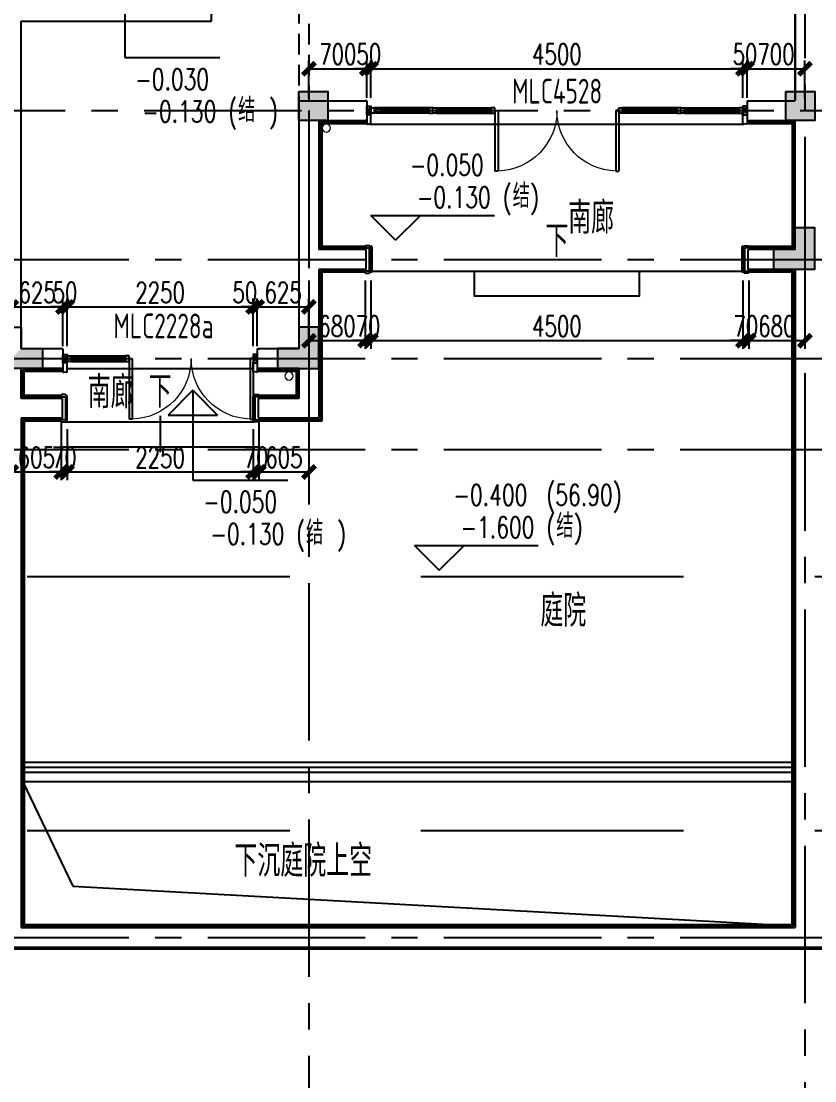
# Model space of a CAD drawing. Extents: x 296441 to 853063, y 459050 to 1117990.
# Drawn here: x 658618 to 668218, y 717579 to 730393 of the extents above; entities that cross this region are included whole.
import ezdxf

# ---------------------------------------------------------------- set-up
doc = ezdxf.new("R2010")
doc.units = 0
doc.header["$LTSCALE"] = 1000
for name, pattern in [('14-GRID$0$CENTER2', [28.575, 19.05, -3.175, 3.175, -3.175]), ('20-PLAN-FL01-P$0$HIDDEN2', [4.7625, 3.175, -1.5875]), ('DZ-3-PLAN-FL01$0$DASHED2', [0.375, 0.25, -0.125])]:
    doc.linetypes.add(name, pattern=pattern)
for name, color, linetype in [('0-COL', 50, 'Continuous'), ('0-COL-H1', 170, 'Continuous'), ('14-GRID$0$G-GRID', 9, '14-GRID$0$CENTER2'), ('14-PLAN-BS01-P$0$A-OVLK', 140, 'Continuous'), ('14-PLAN-BS01-P$0$A-WALL-FNSH', 6, 'Continuous'), ('16-PLAN-FL01-P$0$A-HRAL', 5, 'Continuous'), ('20-PLAN-FL01-P$0$A-HDDN', 150, '20-PLAN-FL01-P$0$HIDDEN2'), ('20-PLAN-FL01-P$0$A-HOLE', 211, 'Continuous'), ('20-PLAN-FL01-P$0$A-OVLK', 140, 'Continuous'), ('20-PLAN-FL01-P$0$A-WALL', 1, 'Continuous'), ('20-PLAN-FL01-P$0$M3b-FL01$0$A-SECT-FNSH', 6, 'Continuous'), ('DIM_ELEV', 3, 'Continuous'), ('DZ-3-PLAN-FL01$0$A-WALL', 1, 'Continuous'), ('DZ-3-TEXT-FL01$0$A-ROOM-IDEN', 4, 'Continuous'), ('DZ-PLAN-MAIN-FL01$0$A-WIND-IDEN', 33, 'Continuous'), ('DZ-TEXT-FL01$0$A-ROOM-IDEN', 4, 'Continuous'), ('E2-E3-FL01$0$A-WALL', 1, 'Continuous'), ('E2-E3-FL01$0$E1-FL01$0$A-ANNO-ARRW', 2, 'Continuous'), ('E2-E3-FL01$0$E1-FL01$0$A-DOOR', 4, 'Continuous'), ('E2-E3-FL01$0$E1-FL01$0$A-FLOR', 23, 'Continuous'), ('E2-E3-FL01$0$E1-FL01$0$A-OVLK', 140, 'Continuous'), ('E2-E3-FL01$0$E1-FL01$0$A-SECT-WIND', 155, 'Continuous'), ('E2-E3-FL01$0$E1-FL01$0$A-SECT-WOOD', 17, 'Continuous'), ('E2-E3-FL01$0$E1-FL01$0$A-WALL', 1, 'Continuous'), ('E2-E3-FL01$0$E1-FL01$0$A-WALL-FNSH', 6, 'Continuous'), ('E2-E3-FL01$0$E1-FL01$0$G-XREF', 2, 'Continuous'), ('E2-E3-FL01$0$menchuangtao1$0$A-DETL-STONE', 42, 'Continuous'), ('E2-E3-FL01$0$menchuangtao1$0$A-WALL', 1, 'Continuous'), ('E2-E3-FL01$0$menchuangtao1$0$A_CUR_FRAME', 112, 'Continuous'), ('E2-E3-FL01$0$menchuangtao2$0$A-DETL-STONE', 42, 'Continuous'), ('E2-E3-FL01$0$menchuangtao2$0$A-WALL', 1, 'Continuous'), ('E4-FL01$0$E1-FL01$0$A-WALL', 1, 'Continuous'), ('PUB_TEXT', 7, 'Continuous'), ('WALL', 242, 'Continuous'), ('ZT1_Dim---标注---PM、LM、DY、JD', 252, 'Continuous')]:
    doc.layers.add(name, color=color, linetype=linetype)
doc.layers.add('E2-E3-FL01$0$E1-FL01$0$P-SEWG-EQPM', color=4, linetype='Continuous', lineweight=0)
doc.styles.add('_TCH_DIM', font='SIMPLEX', dxfattribs={"bigfont": 'GBCBIG'})
doc.styles.get("Standard").update_dxf_attribs({"font": 'gbenor.shx', "bigfont": 'gbcbig.shx'})
doc.styles.add('ZT-DIMSTYLE', font='ROMANS.shx', dxfattribs={"width": 0.7, "bigfont": 'CHINESE.shx'})
doc.dimstyles.new('ZT-DIM100', dxfattribs={"dimscale": 100, "dimtxt": 2.5, "dimasz": 1.5, "dimexe": 1, "dimexo": 1, "dimgap": 0.5, "dimtad": 1, "dimdec": 0, "dimdsep": 46, "dimtxsty": 'ZT-DIMSTYLE', "dimblk": 'ARCHTICK', "dimcen": 2.5, "dimclrd": 175, "dimclre": 175, "dimclrt": 7, "dimazin": 2, "dimtfac": 1, "dimtix": 1, "dimtmove": 2, "dimatfit": 3, "dimfxl": 0, "dimarcsym": 0})

# ---------------------------------------------------------------- blocks, each defined once
blk = doc.blocks.new('20200415132855')
at = {"layer": 'DIM_ELEV'}
for p, q in [((860656, 247314), (860656, 246229)), ((860656, 246229), (861806, 246229)), ((863931, 244021), (863631, 244321)), ((863631, 244321), (865127, 244321)), ((863931, 244021), (864231, 244321)), ((861478, 242205), (861178, 241905)), ((861478, 242205), (861778, 241905)), ((861478, 242205), (861478, 241119)), ((861178, 241905), (861778, 241905)), ((861478, 241119), (862628, 241119)), ((864459, 240030), (864159, 240330)), ((864159, 240330), (865655, 240330)), ((864459, 240030), (864759, 240330))]:
    blk.add_line(p, q, dxfattribs=at)
at = {"layer": 'DZ-3-TEXT-FL01$0$A-ROOM-IDEN'}
for s, p in [('南廊', (866019, 244098)), ('南廊', (860206, 241989)), ('庭院', (865682, 239346)), ('下沉庭院上空', (861981, 236321))]:
    blk.add_text(s, height=385.8, dxfattribs=at).set_placement(p)
at = {"layer": 'DZ-PLAN-MAIN-FL01$0$A-WIND-IDEN', "color": 2, "width": 0.8}
for s, p in [('MLC4528', (865340, 245673)), ('MLC2228a', (860518, 242834))]:
    blk.add_text(s, height=300, dxfattribs=at).set_placement(p)
at = {"layer": 'PUB_TEXT', "style": '_TCH_DIM', "width": 0.705882}
for s, p in [('-0.030', (860781, 245839)), ('-0.130', (860867, 245449)), ('(', (861906, 245449)), (')', (862399, 245449)), ('-0.050', (864103, 244801)), ('-0.130', (864188, 244411)), ('(', (865227, 244411)), (')', (865557, 244411)), ('-0.400', (864630, 240810)), ('(56.90)', (865755, 240810)), ('-0.050', (861604, 240729)), ('-1.600', (864716, 240420)), ('(', (865755, 240420)), (')', (866085, 240420)), ('-0.130', (861690, 240339)), ('(', (862728, 240339)), (')', (863222, 240339))]:
    blk.add_text(s, height=255, dxfattribs=at).set_placement(p)
at = {"layer": 'PUB_TEXT', "style": '_TCH_DIM'}
for p in [(862026, 245449), (865347, 244411), (862848, 240339), (865875, 240420)]:
    blk.add_text('结', height=289, dxfattribs=at).set_placement(p)
blk = doc.blocks.new('E2-E3-FL01$0$menchuangtao1')
at = {"layer": 'E2-E3-FL01$0$menchuangtao1$0$A-DETL-STONE'}
blk.add_lwpolyline([(-10, -52), (-10, -159, -0.471625), (-15, -162, -0.528396), (-19, -165, 0.241692), (-51, -165, -0.528396), (-55, -162, -0.471625), (-60, -159), (-60, -52)], format="xyb", close=True, dxfattribs=at)
at = {"layer": 'E2-E3-FL01$0$menchuangtao1$0$A-WALL'}
for p, q in [((-10, 120), (-10, -120)), ((-10, 120), (10, 120)), ((-10, -120), (10, -120))]:
    blk.add_line(p, q, dxfattribs=at)
at = {"layer": 'E2-E3-FL01$0$menchuangtao1$0$A_CUR_FRAME'}
for p, q in [((-60, -52), (-10, 52)), ((-60, 52), (-10, -52))]:
    blk.add_line(p, q, dxfattribs=at)
blk.add_lwpolyline([(-10, -52), (-10, 52), (-60, 52), (-60, -52)], close=True, dxfattribs=at)
blk = doc.blocks.new('E2-E3-FL01$0$menchuangtao2')
at = {"layer": 'E2-E3-FL01$0$menchuangtao2$0$A-DETL-STONE'}
blk.add_lwpolyline([(40, 140), (40, -140), (40, -140), (-10, -140), (-10, -159), (-4, -165), (42, -165), (45, -162), (45, -159), (48, -159), (48, -156, 0.414214), (57, -147), (60, -147), (60, -147), (60, 147), (57, 147, 0.414214), (48, 156), (48, 159), (45, 159), (45, 162), (42, 165), (-4, 165), (-10, 159), (-10, 140)], format="xyb", close=True, dxfattribs=at)
at = {"layer": 'E2-E3-FL01$0$menchuangtao2$0$A-WALL'}
blk.add_line((0, 120), (0, -120), dxfattribs=at)
blk.add_line((0, 120), (0, -120), dxfattribs=at)
blk = doc.blocks.new('E2-E3-FL01$0$E1-FL01$0$B-PLAN-FL01$0$$DorLib2D$00000002')
for p, q in [((-0.5, 0), (-0.5, 0.4875)), ((-0.475, 0.4875), (-0.5, 0.4875)), ((-0.475, 0), (-0.475, 0.4875)), ((0.475, 0), (0.475, 0.4875)), ((0.475, 0.4875), (0.5, 0.4875)), ((0.5, 0), (0.5, 0.4875)), ((-0.5, 0), (-0.475, 0)), ((0.5, 0), (0.475, 0))]:
    blk.add_line(p, q)
at = {"lineweight": 13}
for centre, start, end in [((-0.4875, 0), 0, 88.53072), ((0.4875, 0), 91.46928, 180)]:
    blk.add_arc(centre, 0.4875, start, end, dxfattribs=at)
blk = doc.blocks.new('E2-E3-FL01$0$E1-FL01$0$750----DDDD')
at = {"layer": 'E2-E3-FL01$0$E1-FL01$0$A-SECT-WIND'}
for p, q in [((45, 32.5), (705, 32.5)), ((60, 15), (690, 15)), ((45, -32.5), (705, -32.5)), ((60, -15), (690, -15))]:
    blk.add_line(p, q, dxfattribs=at)
at = {"layer": 'E2-E3-FL01$0$E1-FL01$0$A-SECT-WOOD'}
for points in [[(0, 32.5), (45, 32.5), (45, -32.5), (0, -32.5)], [(60, 15), (60, -15), (45, -15), (45, 15)], [(690, 15), (690, -15), (705, -15), (705, 15)], [(750, 32.5), (705, 32.5), (705, -32.5), (750, -32.5)]]:
    blk.add_lwpolyline(points, close=True, dxfattribs=at)
blk = doc.blocks.new('20200415113150')
at = {"layer": 'DZ-3-PLAN-FL01$0$A-WALL', "color": 33, "linetype": 'DZ-3-PLAN-FL01$0$DASHED2'}
for p, q in [((701382, 211323), (701382, 208143)), ((701502, 211203), (701502, 208143))]:
    blk.add_line(p, q, dxfattribs=at)
at = {"layer": 'E2-E3-FL01$0$A-WALL'}
blk.add_line((704357, 205143), (704862, 205143), dxfattribs=at)
blk.add_lwpolyline([(704862, 205143), (704862, 209103)], dxfattribs=at)
at = {"layer": 'E2-E3-FL01$0$E1-FL01$0$A-ANNO-ARRW'}
for points in [[(698381, 206155, 0, 0, 0), (698381, 206012, 80, 0, 0), (698381, 205712, 0, 0, 0)], [(703181, 204333, 0, 0, 0), (703181, 204191, 80, 0, 0), (703181, 203891, 0, 0, 0)]]:
    blk.add_lwpolyline(points, format="xyseb", dxfattribs=at)
blk.add_lwpolyline([(703181, 204333), (703181, 203891)], dxfattribs=at)
at = {"layer": 'E2-E3-FL01$0$E1-FL01$0$A-FLOR'}
for p, q in [((700641, 207858), (696123, 207858)), ((704307, 204903), (702056, 204903))]:
    blk.add_line(p, q, dxfattribs=at)
at = {"layer": 'E2-E3-FL01$0$E1-FL01$0$A-OVLK'}
for p, q in [((695536, 207868), (695536, 206378)), ((696082, 207868), (695536, 207868)), ((701226, 207868), (700681, 207868)), ((701226, 207868), (701226, 206378)), ((695536, 206378), (696061, 206378)), ((696124, 206378), (696146, 206378)), ((696146, 206378), (696146, 206068)), ((700617, 206378), (700639, 206378)), ((700617, 206068), (700617, 206378)), ((700702, 206378), (701226, 206378)), ((695536, 206068), (696061, 206068)), ((695536, 206068), (695536, 203923)), ((696124, 206068), (696146, 206068)), ((700617, 206083), (696146, 206083)), ((700617, 206068), (700639, 206068)), ((700702, 206068), (701226, 206068)), ((701226, 206068), (701226, 204268)), ((701536, 204868), (701536, 204578)), ((701536, 204868), (702006, 204868)), ((704357, 204868), (704826, 204868)), ((704826, 204578), (704826, 204868)), ((701536, 204578), (701987, 204578)), ((704377, 204578), (704826, 204578)), ((701226, 204268), (701987, 204268)), ((701987, 204264), (701987, 203958)), ((704377, 204268), (704826, 204268)), ((704377, 204264), (704377, 203958)), ((704826, 204268), (704826, 203923)), ((704325, 204258), (702039, 204258)), ((704377, 203958), (701987, 203958))]:
    blk.add_line(p, q, dxfattribs=at)
blk.add_lwpolyline([(699382, 206083), (699382, 205783), (697382, 205783), (697382, 206083)], dxfattribs=at)
at = {"layer": 'E2-E3-FL01$0$E1-FL01$0$A-WALL'}
for p, q in [((695502, 212403), (695502, 208143)), ((704862, 205143), (704862, 209103)), ((696071, 208143), (695502, 208143)), ((701502, 208143), (700691, 208143)), ((701502, 208143), (701502, 205143)), ((695502, 207903), (695502, 206343)), ((696071, 207903), (695502, 207903)), ((701262, 207903), (700691, 207903)), ((701262, 207903), (701262, 206343)), ((695502, 206343), (696071, 206343)), ((700691, 206343), (701262, 206343)), ((695502, 206103), (696071, 206103)), ((695502, 206103), (695502, 203923)), ((700691, 206103), (701262, 206103)), ((701262, 206103), (701262, 204303)), ((701502, 205143), (701996, 205143)), ((704367, 205143), (704862, 205143)), ((701502, 204903), (701502, 204543)), ((701502, 204903), (701996, 204903)), ((704367, 204903), (704862, 204903)), ((704862, 204543), (704862, 204903)), ((701502, 204543), (701996, 204543)), ((704367, 204543), (704862, 204543)), ((701262, 204303), (701996, 204303)), ((704367, 204303), (704862, 204303)), ((704862, 204303), (704862, 203923))]:
    blk.add_line(p, q, dxfattribs=at)
at = {"layer": 'E2-E3-FL01$0$E1-FL01$0$A-WALL-FNSH'}
for p, q in [((695522, 207883), (695522, 206363)), ((696082, 207883), (695522, 207883)), ((701242, 207883), (700681, 207883)), ((701242, 207883), (701242, 206363)), ((695522, 206363), (696071, 206363)), ((700691, 206363), (701242, 206363)), ((695522, 206083), (696071, 206083)), ((695522, 206083), (695522, 203923)), ((700691, 206083), (701242, 206083)), ((701242, 206083), (701242, 204283)), ((701522, 204883), (701522, 204563)), ((701522, 204883), (702006, 204883)), ((704357, 204883), (704842, 204883)), ((704842, 204563), (704842, 204883)), ((701522, 204563), (701996, 204563)), ((704367, 204563), (704842, 204563)), ((701242, 204283), (701996, 204283)), ((704367, 204283), (704842, 204283)), ((704842, 204283), (704842, 203923))]:
    blk.add_line(p, q, dxfattribs=at)
at = {"layer": 'E2-E3-FL01$0$E1-FL01$0$P-SEWG-EQPM'}
for centre in [(701172, 207813), (701622, 204813)]:
    blk.add_circle(centre, 50, dxfattribs=at)
at = {"layer": 'WALL'}
for p, q in [((702561, 209103), (702561, 209343)), ((704582, 209103), (702561, 209103)), ((704862, 209103), (704582, 209103))]:
    blk.add_line(p, q, dxfattribs=at)
at = {"extrusion": (0, 0, -1), "zscale": -1}
for p in [(-696882, 208023), (-699882, 208023), (-704307, 205023)]:
    blk.add_blockref('E2-E3-FL01$0$E1-FL01$0$750----DDDD', p, dxfattribs=at)
for p in [(696882, 208023), (699882, 208023)]:
    blk.add_blockref('E2-E3-FL01$0$E1-FL01$0$750----DDDD', p)
at = {"layer": 'E2-E3-FL01$0$E1-FL01$0$A-DOOR', "xscale": 1500, "yscale": 1500, "zscale": 1500, "rotation": 180}
for p in [(698381, 208023), (702806, 205023)]:
    blk.add_blockref('E2-E3-FL01$0$E1-FL01$0$B-PLAN-FL01$0$$DorLib2D$00000002', p, dxfattribs=at)
at = {"layer": 'E2-E3-FL01$0$E1-FL01$0$G-XREF', "extrusion": (0, 0, -1), "zscale": -1}
for name, p in [('E2-E3-FL01$0$menchuangtao1', (-696072, 208023)), ('E2-E3-FL01$0$menchuangtao2', (-700692, 206223)), ('E2-E3-FL01$0$menchuangtao1', (-701996, 205023)), ('E2-E3-FL01$0$menchuangtao2', (-704367, 204423))]:
    blk.add_blockref(name, p, dxfattribs=at)
at = {"layer": 'E2-E3-FL01$0$E1-FL01$0$G-XREF'}
for name, p in [('E2-E3-FL01$0$menchuangtao1', (700691, 208023)), ('E2-E3-FL01$0$menchuangtao2', (696071, 206223)), ('E2-E3-FL01$0$menchuangtao1', (704367, 205023)), ('E2-E3-FL01$0$menchuangtao2', (701996, 204423))]:
    blk.add_blockref(name, p, dxfattribs=at)
blk = doc.blocks.new('_ArchTick')
at = {"color": 0, "linetype": 'ByBlock', "const_width": 0.4}
blk.add_lwpolyline([(-0.5, -0.5), (0.5, 0.5)], dxfattribs=at)
blk = doc.blocks.new('*D962')
at = {"layer": 'Defpoints', "color": 0, "ltscale": 1000, "transparency": 16777216}
for p in [(667418, 727358), (668098, 727358), (668098, 726530)]:
    blk.add_point(p, dxfattribs=at)
at = {"layer": 'ZT1_Dim---标注---PM、LM、DY、JD', "color": 175, "linetype": 'ByBlock', "lineweight": -2, "ltscale": 1000, "transparency": 16777216}
for p, q in [((667418, 727258), (667418, 726430)), ((668098, 727258), (668098, 726430)), ((667418, 726530), (668098, 726530))]:
    blk.add_line(p, q, dxfattribs=at)
at = {"layer": 'ZT1_Dim---标注---PM、LM、DY、JD', "color": 175, "lineweight": -2, "ltscale": 1000, "transparency": 16777216, "xscale": 150, "yscale": 150, "zscale": 150, "rotation": 180}
blk.add_blockref('_ArchTick', (667418, 726530), dxfattribs=at)
at = {"layer": 'ZT1_Dim---标注---PM、LM、DY、JD', "color": 175, "lineweight": -2, "ltscale": 1000, "transparency": 16777216, "xscale": 150, "yscale": 150, "zscale": 150}
blk.add_blockref('_ArchTick', (668098, 726530), dxfattribs=at)
at = {"layer": 'ZT1_Dim---标注---PM、LM、DY、JD', "color": 7, "ltscale": 1000, "transparency": 16777216, "insert": (667758, 726705), "char_height": 250, "attachment_point": 5, "style": 'ZT-DIMSTYLE'}
blk.add_mtext('680', dxfattribs=at)
blk = doc.blocks.new('*D963')
at = {"layer": 'Defpoints', "color": 0, "ltscale": 1000, "transparency": 16777216}
for p in [(667348, 727358), (667418, 727358), (667418, 726530)]:
    blk.add_point(p, dxfattribs=at)
at = {"layer": 'ZT1_Dim---标注---PM、LM、DY、JD', "color": 175, "linetype": 'ByBlock', "lineweight": -2, "ltscale": 1000, "transparency": 16777216}
for p, q in [((667348, 727258), (667348, 726430)), ((667418, 727258), (667418, 726430)), ((667348, 726530), (667198, 726530)), ((667348, 726530), (667418, 726530)), ((667418, 726530), (667568, 726530))]:
    blk.add_line(p, q, dxfattribs=at)
at = {"layer": 'ZT1_Dim---标注---PM、LM、DY、JD', "color": 175, "lineweight": -2, "ltscale": 1000, "transparency": 16777216, "xscale": 150, "yscale": 150, "zscale": 150}
blk.add_blockref('_ArchTick', (667348, 726530), dxfattribs=at)
at = {"layer": 'ZT1_Dim---标注---PM、LM、DY、JD', "color": 175, "lineweight": -2, "ltscale": 1000, "transparency": 16777216, "xscale": 150, "yscale": 150, "zscale": 150, "rotation": 180}
blk.add_blockref('_ArchTick', (667418, 726530), dxfattribs=at)
at = {"layer": 'ZT1_Dim---标注---PM、LM、DY、JD', "color": 7, "ltscale": 1000, "transparency": 16777216, "insert": (667383, 726705), "char_height": 250, "attachment_point": 5, "style": 'ZT-DIMSTYLE'}
blk.add_mtext('70', dxfattribs=at)
blk = doc.blocks.new('*D964')
at = {"layer": 'Defpoints', "color": 0, "ltscale": 1000, "transparency": 16777216}
for p in [(662848, 727358), (667348, 727358), (667348, 726530)]:
    blk.add_point(p, dxfattribs=at)
at = {"layer": 'ZT1_Dim---标注---PM、LM、DY、JD', "color": 175, "linetype": 'ByBlock', "lineweight": -2, "ltscale": 1000, "transparency": 16777216}
for p, q in [((662848, 727258), (662848, 726430)), ((667348, 727258), (667348, 726430)), ((662848, 726530), (667348, 726530))]:
    blk.add_line(p, q, dxfattribs=at)
at = {"layer": 'ZT1_Dim---标注---PM、LM、DY、JD', "color": 175, "lineweight": -2, "ltscale": 1000, "transparency": 16777216, "xscale": 150, "yscale": 150, "zscale": 150, "rotation": 180}
blk.add_blockref('_ArchTick', (662848, 726530), dxfattribs=at)
at = {"layer": 'ZT1_Dim---标注---PM、LM、DY、JD', "color": 175, "lineweight": -2, "ltscale": 1000, "transparency": 16777216, "xscale": 150, "yscale": 150, "zscale": 150}
blk.add_blockref('_ArchTick', (667348, 726530), dxfattribs=at)
at = {"layer": 'ZT1_Dim---标注---PM、LM、DY、JD', "color": 7, "ltscale": 1000, "transparency": 16777216, "insert": (665098, 726705), "char_height": 250, "attachment_point": 5, "style": 'ZT-DIMSTYLE'}
blk.add_mtext('4500', dxfattribs=at)
blk = doc.blocks.new('*D965')
at = {"layer": 'Defpoints', "color": 0, "ltscale": 1000, "transparency": 16777216}
for p in [(662778, 727358), (662848, 727358), (662848, 726530)]:
    blk.add_point(p, dxfattribs=at)
at = {"layer": 'ZT1_Dim---标注---PM、LM、DY、JD', "color": 175, "linetype": 'ByBlock', "lineweight": -2, "ltscale": 1000, "transparency": 16777216}
for p, q in [((662778, 727258), (662778, 726430)), ((662848, 727258), (662848, 726430)), ((662778, 726530), (662628, 726530)), ((662778, 726530), (662848, 726530)), ((662848, 726530), (662998, 726530))]:
    blk.add_line(p, q, dxfattribs=at)
at = {"layer": 'ZT1_Dim---标注---PM、LM、DY、JD', "color": 175, "lineweight": -2, "ltscale": 1000, "transparency": 16777216, "xscale": 150, "yscale": 150, "zscale": 150}
blk.add_blockref('_ArchTick', (662778, 726530), dxfattribs=at)
at = {"layer": 'ZT1_Dim---标注---PM、LM、DY、JD', "color": 175, "lineweight": -2, "ltscale": 1000, "transparency": 16777216, "xscale": 150, "yscale": 150, "zscale": 150, "rotation": 180}
blk.add_blockref('_ArchTick', (662848, 726530), dxfattribs=at)
at = {"layer": 'ZT1_Dim---标注---PM、LM、DY、JD', "color": 7, "ltscale": 1000, "transparency": 16777216, "insert": (662813, 726705), "char_height": 250, "attachment_point": 5, "style": 'ZT-DIMSTYLE'}
blk.add_mtext('70', dxfattribs=at)
blk = doc.blocks.new('*D957')
at = {"layer": 'Defpoints', "color": 0, "ltscale": 1000, "transparency": 16777216}
for p in [(662098, 727358), (662778, 727358), (662778, 726530)]:
    blk.add_point(p, dxfattribs=at)
at = {"layer": 'ZT1_Dim---标注---PM、LM、DY、JD', "color": 175, "linetype": 'ByBlock', "lineweight": -2, "ltscale": 1000, "transparency": 16777216}
for p, q in [((662098, 727258), (662098, 726430)), ((662778, 727258), (662778, 726430)), ((662098, 726530), (662778, 726530))]:
    blk.add_line(p, q, dxfattribs=at)
at = {"layer": 'ZT1_Dim---标注---PM、LM、DY、JD', "color": 175, "lineweight": -2, "ltscale": 1000, "transparency": 16777216, "xscale": 150, "yscale": 150, "zscale": 150, "rotation": 180}
blk.add_blockref('_ArchTick', (662098, 726530), dxfattribs=at)
at = {"layer": 'ZT1_Dim---标注---PM、LM、DY、JD', "color": 175, "lineweight": -2, "ltscale": 1000, "transparency": 16777216, "xscale": 150, "yscale": 150, "zscale": 150}
blk.add_blockref('_ArchTick', (662778, 726530), dxfattribs=at)
at = {"layer": 'ZT1_Dim---标注---PM、LM、DY、JD', "color": 7, "ltscale": 1000, "transparency": 16777216, "insert": (662438, 726705), "char_height": 250, "attachment_point": 5, "style": 'ZT-DIMSTYLE'}
blk.add_mtext('680', dxfattribs=at)
blk = doc.blocks.new('*D958')
at = {"layer": 'Defpoints', "color": 0, "ltscale": 1000, "transparency": 16777216}
for p in [(668098, 729819), (667398, 729365), (668098, 729365)]:
    blk.add_point(p, dxfattribs=at)
at = {"layer": 'ZT1_Dim---标注---PM、LM、DY、JD', "color": 175, "linetype": 'ByBlock', "lineweight": -2, "ltscale": 1000, "transparency": 16777216}
for p, q in [((667398, 729465), (667398, 729919)), ((668098, 729465), (668098, 729919)), ((667398, 729819), (668098, 729819))]:
    blk.add_line(p, q, dxfattribs=at)
at = {"layer": 'ZT1_Dim---标注---PM、LM、DY、JD', "color": 175, "lineweight": -2, "ltscale": 1000, "transparency": 16777216, "xscale": 150, "yscale": 150, "zscale": 150, "rotation": 180}
blk.add_blockref('_ArchTick', (667398, 729819), dxfattribs=at)
at = {"layer": 'ZT1_Dim---标注---PM、LM、DY、JD', "color": 175, "lineweight": -2, "ltscale": 1000, "transparency": 16777216, "xscale": 150, "yscale": 150, "zscale": 150}
blk.add_blockref('_ArchTick', (668098, 729819), dxfattribs=at)
at = {"layer": 'ZT1_Dim---标注---PM、LM、DY、JD', "color": 7, "ltscale": 1000, "transparency": 16777216, "insert": (667748, 729994), "char_height": 250, "attachment_point": 5, "style": 'ZT-DIMSTYLE'}
blk.add_mtext('700', dxfattribs=at)
blk = doc.blocks.new('*D959')
at = {"layer": 'Defpoints', "color": 0, "ltscale": 1000, "transparency": 16777216}
for p in [(667398, 729819), (667348, 729365), (667398, 729365)]:
    blk.add_point(p, dxfattribs=at)
at = {"layer": 'ZT1_Dim---标注---PM、LM、DY、JD', "color": 175, "linetype": 'ByBlock', "lineweight": -2, "ltscale": 1000, "transparency": 16777216}
for p, q in [((667348, 729465), (667348, 729919)), ((667398, 729465), (667398, 729919)), ((667348, 729819), (667198, 729819)), ((667348, 729819), (667398, 729819)), ((667398, 729819), (667548, 729819))]:
    blk.add_line(p, q, dxfattribs=at)
at = {"layer": 'ZT1_Dim---标注---PM、LM、DY、JD', "color": 175, "lineweight": -2, "ltscale": 1000, "transparency": 16777216, "xscale": 150, "yscale": 150, "zscale": 150}
blk.add_blockref('_ArchTick', (667348, 729819), dxfattribs=at)
at = {"layer": 'ZT1_Dim---标注---PM、LM、DY、JD', "color": 175, "lineweight": -2, "ltscale": 1000, "transparency": 16777216, "xscale": 150, "yscale": 150, "zscale": 150, "rotation": 180}
blk.add_blockref('_ArchTick', (667398, 729819), dxfattribs=at)
at = {"layer": 'ZT1_Dim---标注---PM、LM、DY、JD', "color": 7, "ltscale": 1000, "transparency": 16777216, "insert": (667373, 729994), "char_height": 250, "attachment_point": 5, "style": 'ZT-DIMSTYLE'}
blk.add_mtext('50', dxfattribs=at)
blk = doc.blocks.new('*D960')
at = {"layer": 'Defpoints', "color": 0, "ltscale": 1000, "transparency": 16777216}
for p in [(667348, 729819), (662848, 729365), (667348, 729365)]:
    blk.add_point(p, dxfattribs=at)
at = {"layer": 'ZT1_Dim---标注---PM、LM、DY、JD', "color": 175, "linetype": 'ByBlock', "lineweight": -2, "ltscale": 1000, "transparency": 16777216}
for p, q in [((662848, 729465), (662848, 729919)), ((667348, 729465), (667348, 729919)), ((662848, 729819), (667348, 729819))]:
    blk.add_line(p, q, dxfattribs=at)
at = {"layer": 'ZT1_Dim---标注---PM、LM、DY、JD', "color": 175, "lineweight": -2, "ltscale": 1000, "transparency": 16777216, "xscale": 150, "yscale": 150, "zscale": 150, "rotation": 180}
blk.add_blockref('_ArchTick', (662848, 729819), dxfattribs=at)
at = {"layer": 'ZT1_Dim---标注---PM、LM、DY、JD', "color": 175, "lineweight": -2, "ltscale": 1000, "transparency": 16777216, "xscale": 150, "yscale": 150, "zscale": 150}
blk.add_blockref('_ArchTick', (667348, 729819), dxfattribs=at)
at = {"layer": 'ZT1_Dim---标注---PM、LM、DY、JD', "color": 7, "ltscale": 1000, "transparency": 16777216, "insert": (665098, 729994), "char_height": 250, "attachment_point": 5, "style": 'ZT-DIMSTYLE'}
blk.add_mtext('4500', dxfattribs=at)
blk = doc.blocks.new('*D961')
at = {"layer": 'Defpoints', "color": 0, "ltscale": 1000, "transparency": 16777216}
for p in [(662848, 729819), (662798, 729365), (662848, 729365)]:
    blk.add_point(p, dxfattribs=at)
at = {"layer": 'ZT1_Dim---标注---PM、LM、DY、JD', "color": 175, "linetype": 'ByBlock', "lineweight": -2, "ltscale": 1000, "transparency": 16777216}
for p, q in [((662798, 729465), (662798, 729919)), ((662848, 729465), (662848, 729919)), ((662798, 729819), (662648, 729819)), ((662798, 729819), (662848, 729819)), ((662848, 729819), (662998, 729819))]:
    blk.add_line(p, q, dxfattribs=at)
at = {"layer": 'ZT1_Dim---标注---PM、LM、DY、JD', "color": 175, "lineweight": -2, "ltscale": 1000, "transparency": 16777216, "xscale": 150, "yscale": 150, "zscale": 150}
blk.add_blockref('_ArchTick', (662798, 729819), dxfattribs=at)
at = {"layer": 'ZT1_Dim---标注---PM、LM、DY、JD', "color": 175, "lineweight": -2, "ltscale": 1000, "transparency": 16777216, "xscale": 150, "yscale": 150, "zscale": 150, "rotation": 180}
blk.add_blockref('_ArchTick', (662848, 729819), dxfattribs=at)
at = {"layer": 'ZT1_Dim---标注---PM、LM、DY、JD', "color": 7, "ltscale": 1000, "transparency": 16777216, "insert": (662823, 729994), "char_height": 250, "attachment_point": 5, "style": 'ZT-DIMSTYLE'}
blk.add_mtext('50', dxfattribs=at)
blk = doc.blocks.new('*D966')
at = {"layer": 'Defpoints', "color": 0, "ltscale": 1000, "transparency": 16777216}
for p in [(662798, 729819), (662098, 729365), (662798, 729365)]:
    blk.add_point(p, dxfattribs=at)
at = {"layer": 'ZT1_Dim---标注---PM、LM、DY、JD', "color": 175, "linetype": 'ByBlock', "lineweight": -2, "ltscale": 1000, "transparency": 16777216}
for p, q in [((662098, 729465), (662098, 729919)), ((662798, 729465), (662798, 729919)), ((662098, 729819), (662798, 729819))]:
    blk.add_line(p, q, dxfattribs=at)
at = {"layer": 'ZT1_Dim---标注---PM、LM、DY、JD', "color": 175, "lineweight": -2, "ltscale": 1000, "transparency": 16777216, "xscale": 150, "yscale": 150, "zscale": 150, "rotation": 180}
blk.add_blockref('_ArchTick', (662098, 729819), dxfattribs=at)
at = {"layer": 'ZT1_Dim---标注---PM、LM、DY、JD', "color": 175, "lineweight": -2, "ltscale": 1000, "transparency": 16777216, "xscale": 150, "yscale": 150, "zscale": 150}
blk.add_blockref('_ArchTick', (662798, 729819), dxfattribs=at)
at = {"layer": 'ZT1_Dim---标注---PM、LM、DY、JD', "color": 7, "ltscale": 1000, "transparency": 16777216, "insert": (662448, 729994), "char_height": 250, "attachment_point": 5, "style": 'ZT-DIMSTYLE'}
blk.add_mtext('700', dxfattribs=at)
blk = doc.blocks.new('*D989')
at = {"layer": 'Defpoints', "color": 0, "ltscale": 1000, "transparency": 16777216}
for p in [(661493, 725558), (662098, 725558), (662098, 724942)]:
    blk.add_point(p, dxfattribs=at)
at = {"layer": 'ZT1_Dim---标注---PM、LM、DY、JD', "color": 175, "linetype": 'ByBlock', "lineweight": -2, "ltscale": 1000, "transparency": 16777216}
for p, q in [((661493, 725458), (661493, 724842)), ((662098, 725458), (662098, 724842)), ((661493, 724942), (662098, 724942))]:
    blk.add_line(p, q, dxfattribs=at)
at = {"layer": 'ZT1_Dim---标注---PM、LM、DY、JD', "color": 175, "lineweight": -2, "ltscale": 1000, "transparency": 16777216, "xscale": 150, "yscale": 150, "zscale": 150, "rotation": 180}
blk.add_blockref('_ArchTick', (661493, 724942), dxfattribs=at)
at = {"layer": 'ZT1_Dim---标注---PM、LM、DY、JD', "color": 175, "lineweight": -2, "ltscale": 1000, "transparency": 16777216, "xscale": 150, "yscale": 150, "zscale": 150}
blk.add_blockref('_ArchTick', (662098, 724942), dxfattribs=at)
at = {"layer": 'ZT1_Dim---标注---PM、LM、DY、JD', "color": 7, "ltscale": 1000, "transparency": 16777216, "insert": (661796, 725117), "char_height": 250, "attachment_point": 5, "style": 'ZT-DIMSTYLE'}
blk.add_mtext('605', dxfattribs=at)
blk = doc.blocks.new('*D990')
at = {"layer": 'Defpoints', "color": 0, "ltscale": 1000, "transparency": 16777216}
for p in [(661423, 725558), (661493, 725558), (661493, 724942)]:
    blk.add_point(p, dxfattribs=at)
at = {"layer": 'ZT1_Dim---标注---PM、LM、DY、JD', "color": 175, "linetype": 'ByBlock', "lineweight": -2, "ltscale": 1000, "transparency": 16777216}
for p, q in [((661423, 725458), (661423, 724842)), ((661493, 725458), (661493, 724842)), ((661423, 724942), (661273, 724942)), ((661423, 724942), (661493, 724942)), ((661493, 724942), (661643, 724942))]:
    blk.add_line(p, q, dxfattribs=at)
at = {"layer": 'ZT1_Dim---标注---PM、LM、DY、JD', "color": 175, "lineweight": -2, "ltscale": 1000, "transparency": 16777216, "xscale": 150, "yscale": 150, "zscale": 150}
blk.add_blockref('_ArchTick', (661423, 724942), dxfattribs=at)
at = {"layer": 'ZT1_Dim---标注---PM、LM、DY、JD', "color": 175, "lineweight": -2, "ltscale": 1000, "transparency": 16777216, "xscale": 150, "yscale": 150, "zscale": 150, "rotation": 180}
blk.add_blockref('_ArchTick', (661493, 724942), dxfattribs=at)
at = {"layer": 'ZT1_Dim---标注---PM、LM、DY、JD', "color": 7, "ltscale": 1000, "transparency": 16777216, "insert": (661458, 725117), "char_height": 250, "attachment_point": 5, "style": 'ZT-DIMSTYLE'}
blk.add_mtext('70', dxfattribs=at)
blk = doc.blocks.new('*D984')
at = {"layer": 'Defpoints', "color": 0, "ltscale": 1000, "transparency": 16777216}
for p in [(659173, 725558), (661423, 725558), (661423, 724942)]:
    blk.add_point(p, dxfattribs=at)
at = {"layer": 'ZT1_Dim---标注---PM、LM、DY、JD', "color": 175, "linetype": 'ByBlock', "lineweight": -2, "ltscale": 1000, "transparency": 16777216}
for p, q in [((659173, 725458), (659173, 724842)), ((661423, 725458), (661423, 724842)), ((659173, 724942), (661423, 724942))]:
    blk.add_line(p, q, dxfattribs=at)
at = {"layer": 'ZT1_Dim---标注---PM、LM、DY、JD', "color": 175, "lineweight": -2, "ltscale": 1000, "transparency": 16777216, "xscale": 150, "yscale": 150, "zscale": 150, "rotation": 180}
blk.add_blockref('_ArchTick', (659173, 724942), dxfattribs=at)
at = {"layer": 'ZT1_Dim---标注---PM、LM、DY、JD', "color": 175, "lineweight": -2, "ltscale": 1000, "transparency": 16777216, "xscale": 150, "yscale": 150, "zscale": 150}
blk.add_blockref('_ArchTick', (661423, 724942), dxfattribs=at)
at = {"layer": 'ZT1_Dim---标注---PM、LM、DY、JD', "color": 7, "ltscale": 1000, "transparency": 16777216, "insert": (660298, 725117), "char_height": 250, "attachment_point": 5, "style": 'ZT-DIMSTYLE'}
blk.add_mtext('2250', dxfattribs=at)
blk = doc.blocks.new('*D985')
at = {"layer": 'Defpoints', "color": 0, "ltscale": 1000, "transparency": 16777216}
for p in [(659103, 725558), (659173, 725558), (659173, 724942)]:
    blk.add_point(p, dxfattribs=at)
at = {"layer": 'ZT1_Dim---标注---PM、LM、DY、JD', "color": 175, "linetype": 'ByBlock', "lineweight": -2, "ltscale": 1000, "transparency": 16777216}
for p, q in [((659103, 725458), (659103, 724842)), ((659173, 725458), (659173, 724842)), ((659103, 724942), (658953, 724942)), ((659103, 724942), (659173, 724942)), ((659173, 724942), (659323, 724942))]:
    blk.add_line(p, q, dxfattribs=at)
at = {"layer": 'ZT1_Dim---标注---PM、LM、DY、JD', "color": 175, "lineweight": -2, "ltscale": 1000, "transparency": 16777216, "xscale": 150, "yscale": 150, "zscale": 150}
blk.add_blockref('_ArchTick', (659103, 724942), dxfattribs=at)
at = {"layer": 'ZT1_Dim---标注---PM、LM、DY、JD', "color": 175, "lineweight": -2, "ltscale": 1000, "transparency": 16777216, "xscale": 150, "yscale": 150, "zscale": 150, "rotation": 180}
blk.add_blockref('_ArchTick', (659173, 724942), dxfattribs=at)
at = {"layer": 'ZT1_Dim---标注---PM、LM、DY、JD', "color": 7, "ltscale": 1000, "transparency": 16777216, "insert": (659138, 725117), "char_height": 250, "attachment_point": 5, "style": 'ZT-DIMSTYLE'}
blk.add_mtext('70', dxfattribs=at)
blk = doc.blocks.new('*D986')
at = {"layer": 'Defpoints', "color": 0, "ltscale": 1000, "transparency": 16777216}
for p in [(662098, 726938), (661473, 726365), (662098, 726365)]:
    blk.add_point(p, dxfattribs=at)
at = {"layer": 'ZT1_Dim---标注---PM、LM、DY、JD', "color": 175, "linetype": 'ByBlock', "lineweight": -2, "ltscale": 1000, "transparency": 16777216}
for p, q in [((661473, 726465), (661473, 727038)), ((662098, 726465), (662098, 727038)), ((661473, 726938), (662098, 726938))]:
    blk.add_line(p, q, dxfattribs=at)
at = {"layer": 'ZT1_Dim---标注---PM、LM、DY、JD', "color": 175, "lineweight": -2, "ltscale": 1000, "transparency": 16777216, "xscale": 150, "yscale": 150, "zscale": 150, "rotation": 180}
blk.add_blockref('_ArchTick', (661473, 726938), dxfattribs=at)
at = {"layer": 'ZT1_Dim---标注---PM、LM、DY、JD', "color": 175, "lineweight": -2, "ltscale": 1000, "transparency": 16777216, "xscale": 150, "yscale": 150, "zscale": 150}
blk.add_blockref('_ArchTick', (662098, 726938), dxfattribs=at)
at = {"layer": 'ZT1_Dim---标注---PM、LM、DY、JD', "color": 7, "ltscale": 1000, "transparency": 16777216, "insert": (661786, 727113), "char_height": 250, "attachment_point": 5, "style": 'ZT-DIMSTYLE'}
blk.add_mtext('625', dxfattribs=at)
blk = doc.blocks.new('*D987')
at = {"layer": 'Defpoints', "color": 0, "ltscale": 1000, "transparency": 16777216}
for p in [(661473, 726938), (661423, 726365), (661473, 726365)]:
    blk.add_point(p, dxfattribs=at)
at = {"layer": 'ZT1_Dim---标注---PM、LM、DY、JD', "color": 175, "linetype": 'ByBlock', "lineweight": -2, "ltscale": 1000, "transparency": 16777216}
for p, q in [((661423, 726465), (661423, 727038)), ((661473, 726465), (661473, 727038)), ((661423, 726938), (661273, 726938)), ((661423, 726938), (661473, 726938)), ((661473, 726938), (661623, 726938))]:
    blk.add_line(p, q, dxfattribs=at)
at = {"layer": 'ZT1_Dim---标注---PM、LM、DY、JD', "color": 175, "lineweight": -2, "ltscale": 1000, "transparency": 16777216, "xscale": 150, "yscale": 150, "zscale": 150}
blk.add_blockref('_ArchTick', (661423, 726938), dxfattribs=at)
at = {"layer": 'ZT1_Dim---标注---PM、LM、DY、JD', "color": 175, "lineweight": -2, "ltscale": 1000, "transparency": 16777216, "xscale": 150, "yscale": 150, "zscale": 150, "rotation": 180}
blk.add_blockref('_ArchTick', (661473, 726938), dxfattribs=at)
at = {"layer": 'ZT1_Dim---标注---PM、LM、DY、JD', "color": 7, "ltscale": 1000, "transparency": 16777216, "insert": (661323, 727113), "char_height": 250, "attachment_point": 5, "style": 'ZT-DIMSTYLE'}
blk.add_mtext('50', dxfattribs=at)
blk = doc.blocks.new('*D988')
at = {"layer": 'Defpoints', "color": 0, "ltscale": 1000, "transparency": 16777216}
for p in [(661423, 726938), (659173, 726365), (661423, 726365)]:
    blk.add_point(p, dxfattribs=at)
at = {"layer": 'ZT1_Dim---标注---PM、LM、DY、JD', "color": 175, "linetype": 'ByBlock', "lineweight": -2, "ltscale": 1000, "transparency": 16777216}
for p, q in [((659173, 726465), (659173, 727038)), ((661423, 726465), (661423, 727038)), ((659173, 726938), (661423, 726938))]:
    blk.add_line(p, q, dxfattribs=at)
at = {"layer": 'ZT1_Dim---标注---PM、LM、DY、JD', "color": 175, "lineweight": -2, "ltscale": 1000, "transparency": 16777216, "xscale": 150, "yscale": 150, "zscale": 150, "rotation": 180}
blk.add_blockref('_ArchTick', (659173, 726938), dxfattribs=at)
at = {"layer": 'ZT1_Dim---标注---PM、LM、DY、JD', "color": 175, "lineweight": -2, "ltscale": 1000, "transparency": 16777216, "xscale": 150, "yscale": 150, "zscale": 150}
blk.add_blockref('_ArchTick', (661423, 726938), dxfattribs=at)
at = {"layer": 'ZT1_Dim---标注---PM、LM、DY、JD', "color": 7, "ltscale": 1000, "transparency": 16777216, "insert": (660298, 727113), "char_height": 250, "attachment_point": 5, "style": 'ZT-DIMSTYLE'}
blk.add_mtext('2250', dxfattribs=at)
blk = doc.blocks.new('*D983')
at = {"layer": 'Defpoints', "color": 0, "ltscale": 1000, "transparency": 16777216}
for p in [(659173, 726938), (659123, 726365), (659173, 726365)]:
    blk.add_point(p, dxfattribs=at)
at = {"layer": 'ZT1_Dim---标注---PM、LM、DY、JD', "color": 175, "linetype": 'ByBlock', "lineweight": -2, "ltscale": 1000, "transparency": 16777216}
for p, q in [((659123, 726465), (659123, 727038)), ((659173, 726465), (659173, 727038)), ((659123, 726938), (658973, 726938)), ((659123, 726938), (659173, 726938)), ((659173, 726938), (659323, 726938))]:
    blk.add_line(p, q, dxfattribs=at)
at = {"layer": 'ZT1_Dim---标注---PM、LM、DY、JD', "color": 175, "lineweight": -2, "ltscale": 1000, "transparency": 16777216, "xscale": 150, "yscale": 150, "zscale": 150}
blk.add_blockref('_ArchTick', (659123, 726938), dxfattribs=at)
at = {"layer": 'ZT1_Dim---标注---PM、LM、DY、JD', "color": 175, "lineweight": -2, "ltscale": 1000, "transparency": 16777216, "xscale": 150, "yscale": 150, "zscale": 150, "rotation": 180}
blk.add_blockref('_ArchTick', (659173, 726938), dxfattribs=at)
at = {"layer": 'ZT1_Dim---标注---PM、LM、DY、JD', "color": 7, "ltscale": 1000, "transparency": 16777216, "insert": (659148, 727113), "char_height": 250, "attachment_point": 5, "style": 'ZT-DIMSTYLE'}
blk.add_mtext('50', dxfattribs=at)
blk = doc.blocks.new('*D991')
at = {"layer": 'Defpoints', "color": 0, "ltscale": 1000, "transparency": 16777216}
for p in [(658498, 725558), (659103, 725558), (659103, 724942)]:
    blk.add_point(p, dxfattribs=at)
at = {"layer": 'ZT1_Dim---标注---PM、LM、DY、JD', "color": 175, "linetype": 'ByBlock', "lineweight": -2, "ltscale": 1000, "transparency": 16777216}
for p, q in [((658498, 725458), (658498, 724842)), ((659103, 725458), (659103, 724842)), ((658498, 724942), (659103, 724942))]:
    blk.add_line(p, q, dxfattribs=at)
at = {"layer": 'ZT1_Dim---标注---PM、LM、DY、JD', "color": 175, "lineweight": -2, "ltscale": 1000, "transparency": 16777216, "xscale": 150, "yscale": 150, "zscale": 150, "rotation": 180}
blk.add_blockref('_ArchTick', (658498, 724942), dxfattribs=at)
at = {"layer": 'ZT1_Dim---标注---PM、LM、DY、JD', "color": 175, "lineweight": -2, "ltscale": 1000, "transparency": 16777216, "xscale": 150, "yscale": 150, "zscale": 150}
blk.add_blockref('_ArchTick', (659103, 724942), dxfattribs=at)
at = {"layer": 'ZT1_Dim---标注---PM、LM、DY、JD', "color": 7, "ltscale": 1000, "transparency": 16777216, "insert": (658801, 725117), "char_height": 250, "attachment_point": 5, "style": 'ZT-DIMSTYLE'}
blk.add_mtext('605', dxfattribs=at)
blk = doc.blocks.new('*D992')
at = {"layer": 'Defpoints', "color": 0, "ltscale": 1000, "transparency": 16777216}
for p in [(659123, 726938), (658498, 726365), (659123, 726365)]:
    blk.add_point(p, dxfattribs=at)
at = {"layer": 'ZT1_Dim---标注---PM、LM、DY、JD', "color": 175, "linetype": 'ByBlock', "lineweight": -2, "ltscale": 1000, "transparency": 16777216}
for p, q in [((658498, 726465), (658498, 727038)), ((659123, 726465), (659123, 727038)), ((658498, 726938), (659123, 726938))]:
    blk.add_line(p, q, dxfattribs=at)
at = {"layer": 'ZT1_Dim---标注---PM、LM、DY、JD', "color": 175, "lineweight": -2, "ltscale": 1000, "transparency": 16777216, "xscale": 150, "yscale": 150, "zscale": 150, "rotation": 180}
blk.add_blockref('_ArchTick', (658498, 726938), dxfattribs=at)
at = {"layer": 'ZT1_Dim---标注---PM、LM、DY、JD', "color": 175, "lineweight": -2, "ltscale": 1000, "transparency": 16777216, "xscale": 150, "yscale": 150, "zscale": 150}
blk.add_blockref('_ArchTick', (659123, 726938), dxfattribs=at)
at = {"layer": 'ZT1_Dim---标注---PM、LM、DY、JD', "color": 7, "ltscale": 1000, "transparency": 16777216, "insert": (658811, 727113), "char_height": 250, "attachment_point": 5, "style": 'ZT-DIMSTYLE'}
blk.add_mtext('625', dxfattribs=at)
blk = doc.blocks.new('A$C38AD7E8D')
at = {"layer": '0-COL', "color": 6, "elevation": 0}
blk.add_lwpolyline([(53280, -10570), (53630, -10570), (53630, -10920), (53280, -10920)], close=True, dxfattribs=at)
at = {"layer": '0-COL', "color": 6}
for points in [[(59170, -10570), (59520, -10570), (59520, -10920), (59170, -10920)], [(59280, -12220), (59280, -12480), (59020, -12480), (59020, -12720), (59520, -12720), (59520, -12220)], [(49920, -13420), (49920, -13680), (50180, -13680), (50180, -13920), (49680, -13920), (49680, -13420)], [(53280, -13420), (53280, -13680), (53020, -13680), (53020, -13920), (53520, -13920), (53520, -13420)]]:
    blk.add_lwpolyline(points, close=True, dxfattribs=at)
at = {"layer": '0-COL-H1', "color": 254}
for points in [[(53630, -10920, 0), (53630, -10570, 0), (53280, -10920, 0), (53280, -10570, 0)], [(59520, -10920), (59520, -10570), (59170, -10920), (59170, -10570)], [(59280, -12220), (59520, -12220), (59280, -12480), (59520, -12720)], [(59280, -12480), (59520, -12720), (59020, -12480), (59020, -12720)], [(53280, -13420), (53520, -13420), (53280, -13680), (53520, -13920)], [(49920, -13680), (49680, -13920), (50180, -13680), (50180, -13920)], [(53280, -13680), (53520, -13920), (53020, -13680), (53020, -13920)]]:
    blk.add_solid(points, dxfattribs=at)

msp = doc.modelspace()

# ---------------------------------------------------------------- linework, layer by layer
at = {"layer": '14-GRID$0$G-GRID', "color": 8, "ltscale": 0.1}
for p, q in [((668098.5, 748996.4), (668098.5, 716237.9)), ((620098.5, 729312.6), (674432.5, 729312.6)), ((662098.5, 729312.6), (662098.5, 716237.9)), ((595151, 727512.6), (674432.5, 727512.6)), ((595151, 726312.6), (674432.5, 726312.6)), ((595151, 725212.6), (674432.5, 725212.6)), ((595151, 719312.6), (674432.5, 719312.6))]:
    msp.add_line(p, q, dxfattribs=at)
at = {"layer": '14-PLAN-BS01-P$0$A-OVLK'}
for p, q in [((667943.5, 719467.6), (667943.5, 727357.6)), ((658653.5, 725212.6), (658653.5, 719467.6)), ((658653.5, 719467.6), (667943.5, 719467.6))]:
    msp.add_line(p, q, dxfattribs=at)
at = {"layer": '14-PLAN-BS01-P$0$A-WALL-FNSH'}
for p, q in [((667958.5, 719452.6), (667958.5, 727372.6)), ((658638.5, 725212.6), (658638.5, 719452.6)), ((658638.5, 719452.6), (667958.5, 719452.6))]:
    msp.add_line(p, q, dxfattribs=at)
at = {"layer": '16-PLAN-FL01-P$0$A-HRAL'}
for p, q in [((658638.5, 721372.6), (667958.5, 721372.6)), ((658638.5, 721312.6), (667958.5, 721312.6))]:
    msp.add_line(p, q, dxfattribs=at)
at = {"layer": '20-PLAN-FL01-P$0$A-HDDN'}
for p, q in [((596778.7, 723676.5), (672214.1, 723676.5)), ((596778.7, 720606.6), (672214.1, 720606.6))]:
    msp.add_line(p, q, dxfattribs=at)
at = {"layer": '20-PLAN-FL01-P$0$A-HOLE'}
for p, q in [((658638.5, 721192.6), (659244.2, 719934.5)), ((659244.2, 719934.5), (667958.5, 719452.6))]:
    msp.add_line(p, q, dxfattribs=at)
at = {"layer": '20-PLAN-FL01-P$0$A-OVLK'}
for p, q in [((658638.5, 721432.6), (667958.5, 721432.6)), ((667958.5, 721192.6), (658638.5, 721192.6))]:
    msp.add_line(p, q, dxfattribs=at)
at = {"layer": '20-PLAN-FL01-P$0$A-WALL', "color": 1}
for p, q in [((658618.5, 725212.6), (658618.5, 719432.6)), ((658618.5, 719432.6), (667978.5, 719432.6)), ((669709.3, 719192.6), (597408.9, 719192.6))]:
    msp.add_line(p, q, dxfattribs=at)
at = {"layer": '20-PLAN-FL01-P$0$M3b-FL01$0$A-SECT-FNSH'}
msp.add_line((669709.3, 719172.6), (597401.9, 719172.6), dxfattribs=at)
at = {"layer": 'E2-E3-FL01$0$E1-FL01$0$A-WALL'}
msp.add_line((667978.5, 733692.6), (667978.5, 729432.6), dxfattribs=at)
at = {"layer": 'E4-FL01$0$E1-FL01$0$A-WALL'}
msp.add_line((667978.5, 727392.6), (667978.5, 719432.6), dxfattribs=at)

# ---------------------------------------------------------------- block references
for name, p in [('20200415132855', (-200784.3, 483724.4)), ('A$C38AD7E8D', (608697, 740114.1, -13.6))]:
    msp.add_blockref(name, p)
at = {"layer": 'DIM_ELEV', "xscale": -1}
msp.add_blockref('20200415113150', (1363480, 521289.2), dxfattribs=at)

# ---------------------------------------------------------------- texts
at = {"layer": 'DZ-TEXT-FL01$0$A-ROOM-IDEN'}
for p in [(664960.3, 727541.9, -0.2), (660160.3, 725720.6, -0.2)]:
    msp.add_text('下', height=385.8, dxfattribs=at).set_placement(p)

# ---------------------------------------------------------------- dimensions: what is measured, and where the dimension line sits
at = {"layer": 'ZT1_Dim---标注---PM、LM、DY、JD', "ltscale": 1000}
for base, p1, p2, picture, middle in [((662798.5, 729819.1), (662098.5, 729365.1), (662798.5, 729365.1), '*D966', (662448.5, 729994.1)), ((662848.5, 729819.1), (662798.5, 729365.1), (662848.5, 729365.1), '*D961', (662823.5, 729994.1)), ((667348.5, 729819.1), (662848.5, 729365.1), (667348.5, 729365.1), '*D960', (665098.5, 729994.1)), ((667398.5, 729819.1), (667348.5, 729365.1), (667398.5, 729365.1), '*D959', (667373.5, 729994.1)), ((668098.5, 729819.1), (667398.5, 729365.1), (668098.5, 729365.1), '*D958', (667748.5, 729994.1)), ((662778.5, 726529.8), (662098.5, 727357.6), (662778.5, 727357.6), '*D957', (662438.5, 726704.8)), ((662848.5, 726529.8), (662778.5, 727357.6), (662848.5, 727357.6), '*D965', (662813.5, 726704.8)), ((667348.5, 726529.8), (662848.5, 727357.6), (667348.5, 727357.6), '*D964', (665098.5, 726704.8)), ((667418.5, 726529.8), (667348.5, 727357.6), (667418.5, 727357.6), '*D963', (667383.5, 726704.8)), ((668098.5, 726529.8), (667418.5, 727357.6), (668098.5, 727357.6), '*D962', (667758.5, 726704.8)), ((659123.5, 726937.7), (658498.5, 726365.1), (659123.5, 726365.1), '*D992', (658811, 727112.7)), ((659173.5, 726937.7), (659123.5, 726365.1), (659173.5, 726365.1), '*D983', (659148.5, 727112.7)), ((661423.5, 726937.7), (659173.5, 726365.1), (661423.5, 726365.1), '*D988', (660298.5, 727112.7)), ((662098.5, 726937.7), (661473.5, 726365.1), (662098.5, 726365.1), '*D986', (661786, 727112.7)), ((659103.5, 724942.2), (658498.5, 725557.6), (659103.5, 725557.6), '*D991', (658801, 725117.2)), ((659173.5, 724942.2), (659103.5, 725557.6), (659173.5, 725557.6), '*D985', (659138.5, 725117.2)), ((661423.5, 724942.2), (659173.5, 725557.6), (661423.5, 725557.6), '*D984', (660298.5, 725117.2)), ((661493.5, 724942.2), (661423.5, 725557.6), (661493.5, 725557.6), '*D990', (661458.5, 725117.2)), ((662098.5, 724942.2), (661493.5, 725557.6), (662098.5, 725557.6), '*D989', (661796, 725117.2))]:
    dim = msp.add_linear_dim(base=base, p1=p1, p2=p2, dimstyle='ZT-DIM100', dxfattribs=at)
    dim.commit()
    dim.dimension.update_dxf_attribs({"geometry": picture, "text_midpoint": middle})
dim = msp.add_linear_dim(base=(661473.5, 726937.7), p1=(661423.5, 726365.1), p2=(661473.5, 726365.1), dimstyle='ZT-DIM100', dxfattribs=at)
dim.commit()
dim.dimension.update_dxf_attribs({"geometry": '*D987', "text_midpoint": (661323.5, 727112.7), "dimtype": 160})

doc.saveas('drawing.dxf')
